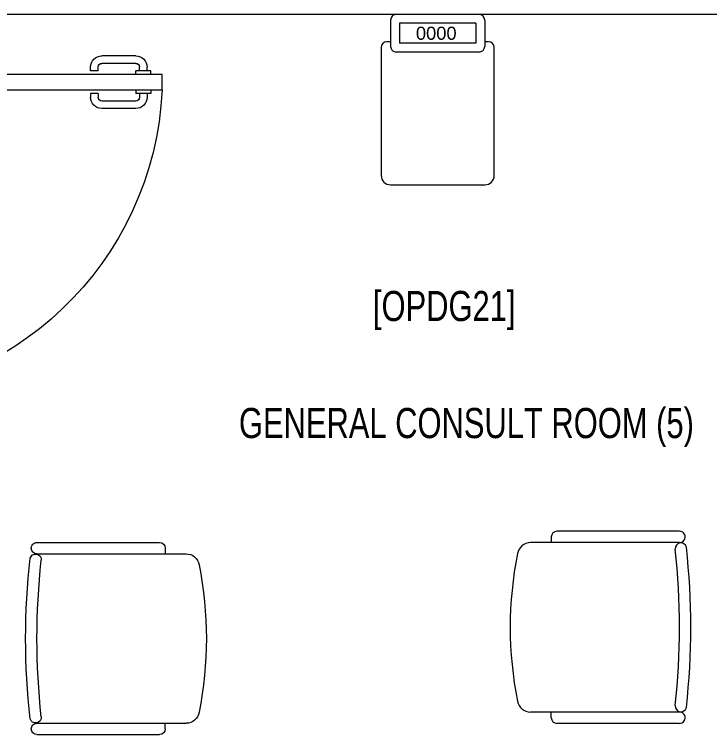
# Model space of a CAD drawing. Extents: x -234346 to 58427, y -132654 to -82394.
# Drawn here: x -126193 to -124348, y -114965 to -113053 of the extents above; entities that cross this region are included whole.
import ezdxf

# ---------------------------------------------------------------- set-up
doc = ezdxf.new("R2010")
doc.units = 0
doc.header["$LTSCALE"] = 8
for name, color, linetype, lineweight in [('72_EGR_BASE_TEXT', 9, 'Continuous', 5), ('72_EGR_EQP_TAG', 9, 'Continuous', 5), ('LOADING', 9, 'Continuous', 5), ('Walls', 9, 'Continuous', 5), ('Wooden Joinery', 9, 'Continuous', 5)]:
    doc.layers.add(name, color=color, linetype=linetype, lineweight=lineweight)
doc.styles.get("Standard").update_dxf_attribs({"font": 'ARIALUNI.TTF'})
doc.styles.add('X3G_ENTITY_2587D6', font='swisscl.ttf', dxfattribs={"height": 200})
doc.styles.add('X3G_ENTITY_258862', font='swisscl.ttf', dxfattribs={"height": 200})

# ---------------------------------------------------------------- blocks, each defined once
blk = doc.blocks.new('A$C72370EFE')
at = {"layer": 'Wooden Joinery'}
for p, q in [((-0.01, -0.03), (-0.01, -0.07)), ((0, -0.03), (-0.01, -0.03)), ((0.04, -0.03), (0.05, -0.03)), ((0.05, -0.03), (0.05, -0.07)), ((-0.01, -0.04), (-0.02, -0.04)), ((0.05, -0.04), (0.06, -0.04)), ((-0.05, -0.07), (-0.05, -0.16)), ((-0.03, -0.07), (-0.03, -0.16)), ((-0.01, -0.06), (-0.02, -0.06)), ((0, -0.07), (-0.01, -0.07)), ((0.04, -0.07), (0.05, -0.07)), ((0.05, -0.06), (0.06, -0.06)), ((0.07, -0.07), (0.07, -0.16)), ((0.09, -0.07), (0.09, -0.16)), ((-0.01, -0.17), (-0.02, -0.17)), ((-0.01, -0.17), (-0.01, -0.19)), ((0.05, -0.17), (0.06, -0.17)), ((0.05, -0.17), (0.05, -0.19)), ((-0.01, -0.19), (-0.02, -0.19)), ((0.05, -0.19), (0.06, -0.19))]:
    blk.add_line(p, q, dxfattribs=at)
for centre, radius, start, end in [((-0.02, -0.07), 0.03, 90, 180), ((0.06, -0.07), 0.03, 0, 90), ((-0.02, -0.07), 0.01, 90, 180), ((0.06, -0.07), 0.01, 0, 90), ((-0.02, -0.16), 0.03, 180, 270), ((-0.02, -0.16), 0.01, 180, 270), ((0.06, -0.16), 0.01, 270, 0), ((0.06, -0.16), 0.03, 270, 0)]:
    blk.add_arc(centre, radius, start, end, dxfattribs=at)
blk = doc.blocks.new('A$C5DAD61B4')
at = {"layer": 'Wooden Joinery'}
for points in [[(80, 959.1), (80, 969.1), (10, 979.1), (10, 959.1)], [(940, 959.1), (940, 969.1), (1010, 979.1), (1010, 959.1)], [(70, 859.1), (70, 849.1), (0, 839.1), (0, 859.1)], [(120, 859.1), (120, 0), (80, 0), (80, 859.1)], [(950, 859.1), (950, 849.1), (1020, 839.1), (1020, 859.1)]]:
    blk.add_lwpolyline(points, close=True, dxfattribs=at)
for points in [[(45, 859.1), (45, 959.1), (20, 959.1), (20, 859.1), (45, 859.1)], [(45, 859.1), (80, 859.1), (80, 899.1), (90, 899.1), (90, 959.1), (45, 959.1), (45, 859.1)], [(975, 859.1), (940, 859.1), (940, 899.1), (930, 899.1), (930, 959.1), (975, 959.1), (975, 859.1)], [(975, 859.1), (975, 959.1), (1000, 959.1), (1000, 859.1), (975, 859.1)]]:
    blk.add_lwpolyline(points, dxfattribs=at)
blk.add_arc((80, 859.1), 860, 272.666, 0, dxfattribs=at)
at = {"layer": 'Wooden Joinery', "xscale": 999.9999999998854, "yscale": 999.9999999998854, "zscale": 999.9999999998854, "rotation": 180}
blk.add_blockref('A$C72370EFE', (120, 0), dxfattribs=at)
blk = doc.blocks.new('GF21016-P')
at = {"layer": 'LOADING', "extrusion": (-1.24384e-09, -1.20261e-09, -1)}
for p, q in [((0.0128, 0.0179), (0.0128, 0.4136)), ((0.4628, 0.0179), (0.4628, 0.4136)), ((-0.0022, 0.3585), (0.0128, 0.3585)), ((0.4778, 0.3585), (0.4628, 0.3585)), ((-0.0172, 0.0179), (-0.0172, 0.3435)), ((0.4928, 0.0179), (0.4928, 0.3435)), ((0.4778, 0.0029), (0.4778, 0.0029))]:
    blk.add_line(p, q, dxfattribs=at)
for centre, radius, start, end in [((-0.2378, -0.5362), 1.0036, 78.7568, 101.2432), ((-0.0478, 0.4136), 0.035, 0, 80.6557), ((-0.4278, 0.4136), 0.035, 99.3443, 180), ((0.0022, 0.3435), 0.015, 0, 90), ((-0.4778, 0.3435), 0.015, 90, 180), ((-0.0284, 0.0145), 0.015, 284.3864, 95.5209), ((-0.2378, 1.8928), 1.8749, 263.6341, 276.3659), ((-0.4471, 0.0145), 0.015, 84.4791, 255.6136), ((0.0022, 0.0179), 0.015, 270, 0), ((0.0022, 0.0179), 0.015, 180, 270), ((-0.2378, 1.8734), 1.8855, 263.5119, 276.4881), ((-0.4778, 0.0179), 0.015, 270, 0), ((-0.4778, 0.0179), 0.015, 180, 270)]:
    blk.add_arc(centre, radius, start, end, dxfattribs=at)
blk = doc.blocks.new('HF13461A-P')
at = {"layer": 'LOADING'}
for p, q in [((0.2579, 0.4503), (0.0379, 0.4503)), ((0.0229, 0.4353), (0.0229, 0.3653)), ((0.2493, 0.4266), (0.0466, 0.4266)), ((0.0466, 0.4266), (0.0466, 0.3739)), ((0.2493, 0.4266), (0.2493, 0.3739)), ((0.2729, 0.4353), (0.2729, 0.3653)), ((0.0229, 0.3778), (0.0129, 0.3778)), ((0.2493, 0.3739), (0.0466, 0.3739)), ((0.2829, 0.3778), (0.2729, 0.3778)), ((-0.0021, 0.3628), (-0.0021, 0.0228)), ((0.2579, 0.3503), (0.0379, 0.3503)), ((0.2979, 0.0228), (0.2979, 0.3628)), ((0.0229, -0.0022), (0.2729, -0.0022))]:
    blk.add_line(p, q, dxfattribs=at)
for centre, radius, start, end in [((0.0379, 0.4353), 0.015, 90, 180), ((0.2579, 0.4353), 0.015, 0, 90), ((0.0129, 0.3628), 0.015, 90, 180), ((0.0379, 0.3653), 0.015, 180, 270), ((0.2579, 0.3653), 0.015, 270, 0), ((0.2829, 0.3628), 0.015, 0, 90), ((0.0229, 0.0228), 0.025, 180, 270), ((0.2729, 0.0228), 0.025, 270, 0)]:
    blk.add_arc(centre, radius, start, end, dxfattribs=at)
blk.add_text('0000', height=0.03477, dxfattribs=at).set_placement((0.0901, 0.3829))
blk = doc.blocks.new('GF1')
at = {"layer": 'Walls', "color": 9}
blk.add_line((-122507.8, -113052.6), (-126659.6, -113052.6), dxfattribs=at)
at = {"layer": 'LOADING', "color": 9, "lineweight": 0, "xscale": 1000, "yscale": 1000, "zscale": 1000}
blk.add_blockref('HF13461A-P', (-125217.2, -113502.9, 0), dxfattribs=at)
at = {"layer": 'LOADING', "color": 9, "extrusion": (-2.24019e-05, -2.67576e-11, 1), "xscale": -1000.000000000003, "yscale": 1000.000000000003, "zscale": -1000.000000000003, "rotation": 90.00002511235276}
blk.add_blockref('GF21016-P', (-124409.4, -114442.2, 2.8), dxfattribs=at)
at = {"layer": 'LOADING', "color": 9, "extrusion": (-1.86519e-05, -4.75185e-05, 1), "xscale": 1000.000000000001, "yscale": 1000.000000000001, "zscale": -1000.000000000001, "rotation": 269.9999749024568}
blk.add_blockref('GF21016-P', (-126150.6, -114471.9, 7.8), dxfattribs=at)
at = {"layer": 'Wooden Joinery', "color": 9, "xscale": -1, "rotation": 90}
blk.add_blockref('A$C5DAD61B4', (-125800.5, -113132.6), dxfattribs=at)
at = {"layer": '72_EGR_BASE_TEXT', "color": 9, "char_height": 80, "attachment_point": 2}
for s, insert, style in [('[OPDG21]', (-125051.9, -113786.8), 'X3G_ENTITY_2587D6'), ('GENERAL CONSULT ROOM (5)', (-124993, -114097.5, 0), 'X3G_ENTITY_258862')]:
    blk.add_mtext(s, dxfattribs=dict(at, insert=insert, style=style))

msp = doc.modelspace()

# ---------------------------------------------------------------- block references
at = {"layer": '72_EGR_EQP_TAG'}
msp.add_blockref('GF1', (0, 0), dxfattribs=at)

doc.saveas('drawing.dxf')
